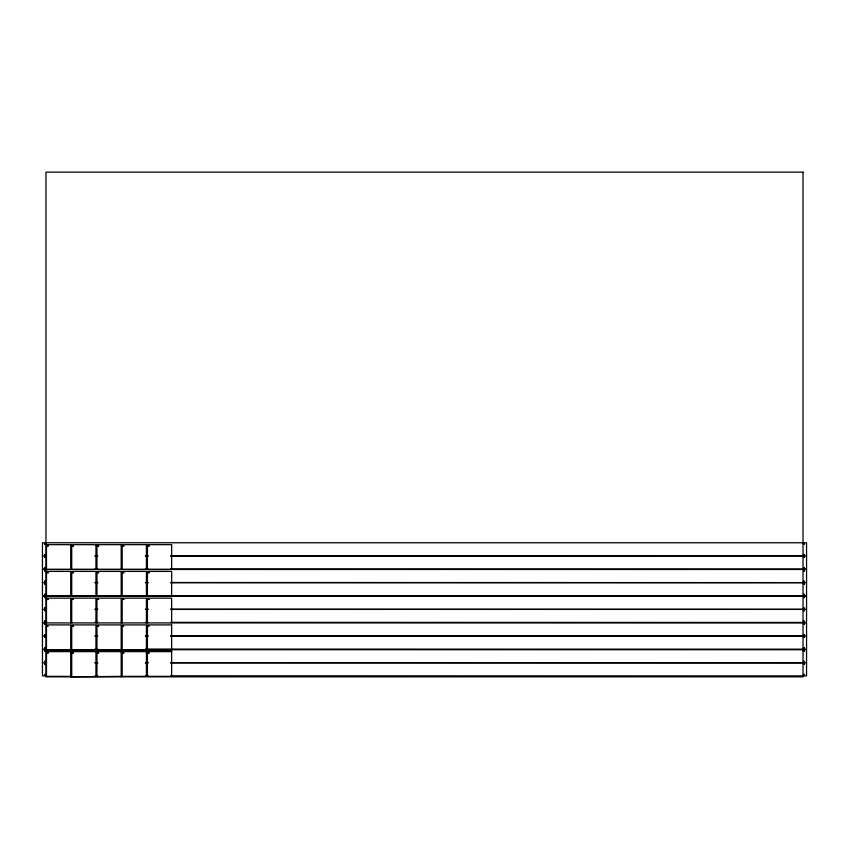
<?xml version="1.0" encoding="UTF-8"?>
<svg xmlns="http://www.w3.org/2000/svg" width="849" height="849" viewBox="0 0 849 849"><rect width="100%" height="100%" fill="white"/><g stroke="black" fill="none" stroke-linecap="round" stroke-linejoin="round"><path stroke-width="1.27" d="M95.035 555.798L97.688 555.798M145.423 555.798L148.066 555.798M170.607 555.798L803.016 555.798M42.45 555.883L45.984 555.883M95.035 555.968L97.688 555.968M145.423 555.968L148.066 555.968M170.607 555.968L806.55 555.883M45.984 569L42.45 569L42.45 542.755L806.55 542.755L806.55 569L170.607 568.915M95.035 568.915L97.688 568.915M145.423 568.915L148.066 568.915M42.45 582.605L45.984 582.605M95.035 582.51L97.688 582.51M145.423 582.51L148.066 582.51M170.607 582.51L806.55 582.605M95.035 582.69L97.688 582.69M145.423 582.69L148.066 582.69M170.607 582.69L803.016 582.69M42.45 609.327L45.984 609.327M95.035 609.232L97.688 609.232M145.423 609.232L148.066 609.232M170.607 609.232L806.55 609.327M95.035 609.412L97.688 609.412M145.423 609.412L148.066 609.412M170.607 609.412L803.016 609.412M45.984 622.444L42.45 622.444L42.45 596.2L806.55 596.2L806.55 622.444L170.607 622.359M95.035 622.359L97.688 622.359M145.423 622.359L148.066 622.359M42.45 636.05L45.984 636.05M95.035 635.954L97.688 635.954M145.423 635.954L148.066 635.954M170.607 635.954L806.55 636.05M95.035 636.134L97.688 636.134M145.423 636.134L148.066 636.134M170.607 636.134L803.016 636.134M45.984 649.167L42.45 649.167L42.45 622.922L806.55 622.922L806.55 649.167L145.423 649.082M95.035 649.082L97.688 649.082M95.948 649.623L42.45 649.644L42.45 675.889L45.984 675.889M146.421 649.623L96.457 650.101M803.016 649.644L806.55 649.644L806.55 675.889L170.607 675.804M95.035 649.729L97.688 649.729M145.423 649.729L803.016 649.729M45.984 650.101L171.647 650.122L171.647 676.366L147.418 676.366L147.418 651.639M46.483 651.639L171.647 651.639M42.45 662.761L45.984 662.761M95.035 662.676L97.688 662.676M145.423 662.676L148.066 662.676M170.607 662.676L806.55 662.761M95.035 662.857L97.688 662.857M145.423 662.857L148.066 662.857M170.607 662.857L803.016 662.857M95.035 675.804L97.688 675.804M145.423 675.804L148.066 675.804M45.984 676.366L70.711 676.366M121.184 676.366L71.22 676.844M171.647 596.136L171.647 571.409L147.418 571.409L147.418 596.136M171.647 622.879L171.647 598.152L147.418 598.152L147.418 622.879M146.41 596.136L146.41 571.409L122.182 571.409L122.182 596.136M146.41 622.879L146.41 598.152L122.182 598.152L122.182 622.879M146.421 650.101L146.41 624.896L122.182 624.896L122.182 649.623M146.41 651.639L146.41 676.366L122.182 676.366L122.182 651.639M121.184 596.136L121.184 571.409L96.956 571.409L96.956 596.136M121.184 622.879L121.184 598.152L96.956 598.152L96.956 622.879M121.184 649.623L121.184 624.896L96.956 624.896L96.956 649.623M121.184 651.639L121.184 676.844M96.956 651.639L96.956 676.366M95.948 596.136L95.948 571.409L71.719 571.409L71.719 596.136M95.948 622.879L95.948 598.152L71.719 598.152L71.719 622.879M95.948 650.101L95.948 624.896L71.719 624.896L71.719 649.623M95.948 651.639L95.948 676.366M71.719 651.639L71.719 676.366M70.711 596.136L70.711 571.409L46.483 571.409L46.483 596.136M70.711 622.879L70.711 598.152L46.483 598.152L46.483 622.879M70.711 649.623L70.711 624.896L46.483 624.896L46.483 649.623M70.711 651.639L70.711 676.844M46.483 650.122L46.483 676.366M44.604 544.05L45.114 544.262L44.636 543.986M44.604 554.45L45.146 554.588L44.604 554.45M44.604 557.177L45.146 557.315L44.636 557.103M44.604 567.567L45.146 567.716L44.636 567.503M47.353 545.822L48.128 546.034L47.353 545.822M44.604 570.772L45.146 570.921L44.604 570.772M44.604 581.172L45.114 581.374L44.636 581.098M44.604 583.889L45.146 584.038L44.604 583.889M47.353 572.566L48.128 572.778L47.353 572.566M44.604 594.289L45.146 594.438L44.604 594.289M44.604 597.494L45.114 597.707L44.636 597.431M44.604 607.895L45.114 608.096L44.636 607.82M44.604 610.611L45.146 610.76L44.604 610.611M47.353 599.309L48.128 599.521L47.353 599.309M44.604 621.012L45.146 621.16L44.636 620.948M44.604 624.217L45.146 624.355L44.636 624.142M44.604 634.606L45.146 634.755L44.604 634.606M44.604 637.334L45.114 637.546L44.636 637.27M44.604 647.734L45.146 647.872L44.604 647.734M47.353 626.053L48.096 626.36L47.395 625.957M44.604 650.939L45.146 651.077L44.604 650.939M44.604 661.329L45.114 661.541L44.636 661.265M44.604 664.056L45.146 664.205L44.604 664.056M44.604 674.456L45.114 674.668L44.636 674.382M47.353 652.796L48.128 653.008L47.353 652.796M72.59 545.822L73.364 546.034L72.59 545.822M72.59 572.566L73.364 572.778L72.59 572.566M72.59 599.309L73.364 599.521L72.59 599.309M72.59 626.053L73.364 626.265L72.59 626.053M72.59 652.796L73.364 653.008L72.59 652.796M97.826 545.822L98.601 546.034L97.826 545.822M97.826 572.566L98.601 572.778L97.826 572.566M97.826 599.309L98.601 599.521L97.826 599.309M97.826 626.053L98.601 626.265L97.826 626.053M97.826 652.796L98.601 653.008L97.826 652.796M123.063 545.822L123.837 546.034L123.063 545.822M123.063 572.566L123.837 572.778L123.063 572.566M123.063 599.309L123.837 599.521L123.063 599.309M123.063 626.053L123.795 626.36L123.105 625.957M123.063 652.796L123.837 653.008L123.063 652.796M148.299 545.822L149.074 546.034L148.299 545.822M148.299 572.566L149.074 572.778L148.299 572.566M148.299 599.309L149.074 599.521L148.299 599.309M148.299 626.053L149.074 626.265L148.331 625.957M148.299 652.796L149.074 653.008L148.299 652.796M803.854 544.05L804.396 544.198L803.886 543.986M803.854 554.45L804.396 554.588L803.854 554.45M803.854 557.177L804.396 557.315L803.886 557.103M803.854 567.567L804.364 567.779L803.929 567.45M803.854 570.772L804.396 570.921L803.854 570.772M803.854 581.172L804.396 581.31L803.886 581.098M803.854 583.889L804.396 584.038L803.854 583.889M803.854 594.289L804.396 594.438L803.854 594.289M803.854 597.494L804.396 597.632L803.886 597.431M803.854 607.895L804.364 608.096L803.929 607.767M803.854 610.611L804.396 610.76L803.854 610.611M803.854 621.012L804.396 621.16L803.886 620.948M803.854 624.217L804.364 624.429L803.929 624.089M803.854 634.606L804.396 634.755L803.854 634.606M803.854 637.334L804.396 637.482L803.886 637.27M803.854 647.734L804.396 647.872L803.854 647.734M803.854 650.939L804.396 651.077L803.854 650.939M803.854 661.329L804.396 661.477L803.886 661.265M803.854 664.056L804.396 664.205L803.854 664.056M803.854 674.456L804.396 674.594L803.886 674.382M803.016 172.156L45.984 172.156L45.984 676.844L803.016 676.844L803.016 172.156M70.711 544.665L46.483 544.665L46.483 569.392L70.711 569.392L70.711 544.665M95.948 544.665L71.719 544.665L71.719 569.392L95.948 569.392L95.948 544.665M121.184 544.665L96.956 544.665L96.956 569.392L121.184 569.392L121.184 544.665M146.41 544.665L122.182 544.665L122.182 569.392L146.41 569.392L146.41 544.665M171.647 544.665L147.418 544.665L147.418 569.392L171.647 569.392L171.647 544.665M806.55 569.477L42.45 569.477L42.45 595.722L806.55 595.722L806.55 569.477M171.647 624.896L147.418 624.896L147.418 649.623L171.647 649.623L171.647 624.896"/></g></svg>
